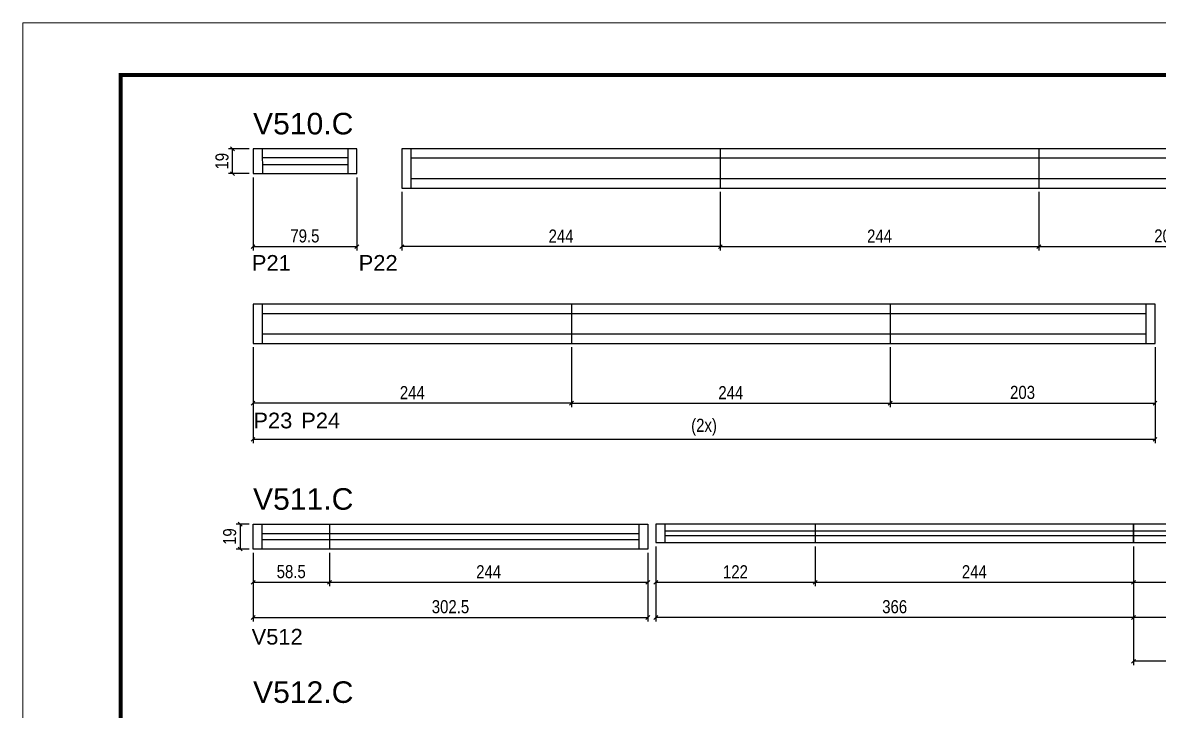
# Model space of a CAD drawing. Extents: x 3245 to 12416, y 917 to 10295.
# Drawn here: x 8014 to 8884, y 8332 to 8859 of the extents above; entities that cross this region are included whole.
import ezdxf

# ---------------------------------------------------------------- set-up
doc = ezdxf.new("R2010")
doc.units = 0
doc.linetypes.add('DASHED', pattern=[0.75, 0.5, -0.25])
for name, color, linetype in [('5', 5, 'Continuous'), ('COTA', 241, 'Continuous'), ('NOMENCLATURA', 7, 'Continuous'), ('Painéis', 200, 'Continuous'), ('SARR_2.2x7', 40, 'Continuous'), ('SARR_EDITAR', 141, 'Continuous')]:
    doc.layers.add(name, color=color, linetype=linetype)
doc.layers.add('Folhas', color=255, linetype='Continuous', lineweight=9)
doc.layers.add('SARRAFO DE PRESSAO', color=251, linetype='DASHED', lineweight=9)
doc.styles.add('COTA TECNICA', font='techl___.ttf', dxfattribs={"height": 10})
doc.styles.add('COTA TECNICA-50', font='techl___.ttf', dxfattribs={"height": 10})
doc.styles.get("Standard").update_dxf_attribs({"font": 'arial.ttf'})
doc.dimstyles.new('COTA PAINEL-50', dxfattribs={"dimtxt": 10, "dimasz": 3, "dimexe": 3, "dimexo": 3, "dimgap": 3, "dimtad": 1, "dimdec": 1, "dimzin": 12, "dimdsep": 46, "dimtxsty": 'COTA TECNICA-50', "dimblk1": 'OBLIQUE', "dimblk2": 'OBLIQUE', "dimsah": 1, "dimcen": 0.9, "dimclrd": 4, "dimclre": 4, "dimclrt": 240, "dimadec": 1, "dimazin": 3, "dimtfac": 1, "dimtdec": 1, "dimtmove": 0, "dimatfit": 3, "dimfxl": 1, "dimtolj": 1, "dimtzin": 12, "dimarcsym": 0})
doc.dimstyles.new('PAINEL', dxfattribs={"dimtxt": 10, "dimasz": 3, "dimexe": 3, "dimexo": 3, "dimgap": 3, "dimtad": 1, "dimdec": 1, "dimzin": 12, "dimdsep": 46, "dimtxsty": 'COTA TECNICA', "dimblk1": 'OBLIQUE', "dimblk2": 'OBLIQUE', "dimsah": 1, "dimcen": 0.9, "dimclrd": 4, "dimclre": 4, "dimclrt": 240, "dimadec": 1, "dimazin": 3, "dimtfac": 1, "dimtdec": 1, "dimtmove": 0, "dimatfit": 3, "dimfxl": 1, "dimtolj": 1, "dimtzin": 12, "dimarcsym": 0})

# ---------------------------------------------------------------- blocks, each defined once
blk = doc.blocks.new('9999999999')
at = {"layer": 'Folhas'}
blk.add_lwpolyline([(98138.98, 34190.21), (99623.98, 34190.21), (99623.98, 35240.21), (98138.98, 35240.21)], close=True, dxfattribs=at)
at = {"layer": 'Folhas', "color": 30, "const_width": 3}
blk.add_lwpolyline([(98213.98, 34230.21), (99583.98, 34230.21), (99583.98, 35200.21), (98213.98, 35200.21)], close=True, dxfattribs=at)
blk = doc.blocks.new('_Oblique')
at = {"color": 0, "linetype": 'ByBlock', "lineweight": -2}
blk.add_line((-0.5, -0.5), (0.5, 0.5), dxfattribs=at)
blk = doc.blocks.new('*D68')
at = {"layer": 'COTA', "color": 4, "linetype": 'ByBlock', "lineweight": -2, "transparency": 16777216}
for p, q in [((8190.28, 8740.13), (8190.28, 8684.25)), ((8269.78, 8740.13), (8269.78, 8684.25)), ((8190.28, 8687.25), (8269.78, 8687.25))]:
    blk.add_line(p, q, dxfattribs=at)
at = {"layer": 'Defpoints', "color": 0, "linetype": 'ByBlock', "transparency": 16777216}
for p in [(8190.28, 8743.13), (8269.78, 8743.13), (8269.78, 8687.25)]:
    blk.add_point(p, dxfattribs=at)
at = {"layer": 'COTA', "color": 4, "linetype": 'ByBlock', "lineweight": -2, "transparency": 16777216, "xscale": 3, "yscale": 3, "zscale": 3, "rotation": 180}
blk.add_blockref('_Oblique', (8190.28, 8687.25), dxfattribs=at)
at = {"layer": 'COTA', "color": 4, "linetype": 'ByBlock', "lineweight": -2, "transparency": 16777216, "xscale": 3, "yscale": 3, "zscale": 3}
blk.add_blockref('_Oblique', (8269.78, 8687.25), dxfattribs=at)
at = {"layer": 'COTA', "color": 240, "linetype": 'ByBlock', "transparency": 16777216, "insert": (8230.03, 8695.39), "char_height": 10, "attachment_point": 5, "style": 'COTA TECNICA-50'}
blk.add_mtext('\\A1;79.5', dxfattribs=at)
blk = doc.blocks.new('*D69')
at = {"layer": 'COTA', "color": 4, "linetype": 'ByBlock', "lineweight": -2, "transparency": 16777216}
for p, q in [((8304.25, 8729.13), (8304.25, 8684.25)), ((8548.25, 8729.13), (8548.25, 8684.25)), ((8548.25, 8687.25), (8304.25, 8687.25))]:
    blk.add_line(p, q, dxfattribs=at)
at = {"layer": 'Defpoints', "color": 0, "linetype": 'ByBlock', "transparency": 16777216}
for p in [(8304.25, 8732.13), (8548.25, 8732.13), (8304.25, 8687.25)]:
    blk.add_point(p, dxfattribs=at)
at = {"layer": 'COTA', "color": 4, "linetype": 'ByBlock', "lineweight": -2, "transparency": 16777216, "xscale": 3, "yscale": 3, "zscale": 3, "rotation": 180}
blk.add_blockref('_Oblique', (8304.25, 8687.25), dxfattribs=at)
at = {"layer": 'COTA', "color": 4, "linetype": 'ByBlock', "lineweight": -2, "transparency": 16777216, "xscale": 3, "yscale": 3, "zscale": 3}
blk.add_blockref('_Oblique', (8548.25, 8687.25), dxfattribs=at)
at = {"layer": 'COTA', "color": 240, "linetype": 'ByBlock', "transparency": 16777216, "insert": (8426.25, 8695.32), "char_height": 10, "attachment_point": 5, "style": 'COTA TECNICA-50'}
blk.add_mtext('\\A1;244', dxfattribs=at)
blk = doc.blocks.new('*D70')
at = {"layer": 'COTA', "color": 4, "linetype": 'ByBlock', "lineweight": -2, "transparency": 16777216}
for p, q in [((8548.25, 8729.13), (8548.25, 8684.25)), ((8792.25, 8729.13), (8792.25, 8684.25)), ((8548.25, 8687.25), (8792.25, 8687.25))]:
    blk.add_line(p, q, dxfattribs=at)
at = {"layer": 'Defpoints', "color": 0, "linetype": 'ByBlock', "transparency": 16777216}
for p in [(8548.25, 8732.13), (8792.25, 8732.13), (8792.25, 8687.25)]:
    blk.add_point(p, dxfattribs=at)
at = {"layer": 'COTA', "color": 4, "linetype": 'ByBlock', "lineweight": -2, "transparency": 16777216, "xscale": 3, "yscale": 3, "zscale": 3, "rotation": 180}
blk.add_blockref('_Oblique', (8548.25, 8687.25), dxfattribs=at)
at = {"layer": 'COTA', "color": 4, "linetype": 'ByBlock', "lineweight": -2, "transparency": 16777216, "xscale": 3, "yscale": 3, "zscale": 3}
blk.add_blockref('_Oblique', (8792.25, 8687.25), dxfattribs=at)
at = {"layer": 'COTA', "color": 240, "linetype": 'ByBlock', "transparency": 16777216, "insert": (8670.25, 8695.32), "char_height": 10, "attachment_point": 5, "style": 'COTA TECNICA-50'}
blk.add_mtext('\\A1;244', dxfattribs=at)
blk = doc.blocks.new('*D71')
at = {"layer": 'COTA', "color": 4, "linetype": 'ByBlock', "lineweight": -2, "transparency": 16777216}
for p, q in [((8792.25, 8729.13), (8792.25, 8684.25)), ((8997.75, 8729.13), (8997.75, 8684.25)), ((8792.25, 8687.25), (8997.75, 8687.25))]:
    blk.add_line(p, q, dxfattribs=at)
at = {"layer": 'Defpoints', "color": 0, "linetype": 'ByBlock', "transparency": 16777216}
for p in [(8792.25, 8732.13), (8997.75, 8732.13), (8997.75, 8687.25)]:
    blk.add_point(p, dxfattribs=at)
at = {"layer": 'COTA', "color": 4, "linetype": 'ByBlock', "lineweight": -2, "transparency": 16777216, "xscale": 3, "yscale": 3, "zscale": 3, "rotation": 180}
blk.add_blockref('_Oblique', (8792.25, 8687.25), dxfattribs=at)
at = {"layer": 'COTA', "color": 4, "linetype": 'ByBlock', "lineweight": -2, "transparency": 16777216, "xscale": 3, "yscale": 3, "zscale": 3}
blk.add_blockref('_Oblique', (8997.75, 8687.25), dxfattribs=at)
at = {"layer": 'COTA', "color": 240, "linetype": 'ByBlock', "transparency": 16777216, "insert": (8895, 8695.36), "char_height": 10, "attachment_point": 5, "style": 'COTA TECNICA-50'}
blk.add_mtext('\\A1;205.5', dxfattribs=at)
blk = doc.blocks.new('*D73')
at = {"layer": 'COTA', "color": 4, "linetype": 'ByBlock', "lineweight": -2, "transparency": 16777216}
for p, q in [((8190.28, 8610.16), (8190.28, 8564.35)), ((8434.28, 8610.16), (8434.28, 8564.35)), ((8434.28, 8567.35), (8190.28, 8567.35))]:
    blk.add_line(p, q, dxfattribs=at)
at = {"layer": 'Defpoints', "color": 0, "linetype": 'ByBlock', "transparency": 16777216}
for p in [(8190.28, 8613.16), (8434.28, 8613.16), (8190.28, 8567.35)]:
    blk.add_point(p, dxfattribs=at)
at = {"layer": 'COTA', "color": 4, "linetype": 'ByBlock', "lineweight": -2, "transparency": 16777216, "xscale": 3, "yscale": 3, "zscale": 3, "rotation": 180}
blk.add_blockref('_Oblique', (8190.28, 8567.35), dxfattribs=at)
at = {"layer": 'COTA', "color": 4, "linetype": 'ByBlock', "lineweight": -2, "transparency": 16777216, "xscale": 3, "yscale": 3, "zscale": 3}
blk.add_blockref('_Oblique', (8434.28, 8567.35), dxfattribs=at)
at = {"layer": 'COTA', "color": 240, "linetype": 'ByBlock', "transparency": 16777216, "insert": (8312.28, 8575.43), "char_height": 10, "attachment_point": 5, "style": 'COTA TECNICA-50'}
blk.add_mtext('\\A1;244', dxfattribs=at)
blk = doc.blocks.new('*D74')
at = {"layer": 'COTA', "color": 4, "linetype": 'ByBlock', "lineweight": -2, "transparency": 16777216}
for p, q in [((8434.28, 8610.16), (8434.28, 8564.35)), ((8678.28, 8610.16), (8678.28, 8564.35)), ((8434.28, 8567.35), (8678.28, 8567.35))]:
    blk.add_line(p, q, dxfattribs=at)
at = {"layer": 'Defpoints', "color": 0, "linetype": 'ByBlock', "transparency": 16777216}
for p in [(8434.28, 8613.16), (8678.28, 8613.16), (8678.28, 8567.35)]:
    blk.add_point(p, dxfattribs=at)
at = {"layer": 'COTA', "color": 4, "linetype": 'ByBlock', "lineweight": -2, "transparency": 16777216, "xscale": 3, "yscale": 3, "zscale": 3, "rotation": 180}
blk.add_blockref('_Oblique', (8434.28, 8567.35), dxfattribs=at)
at = {"layer": 'COTA', "color": 4, "linetype": 'ByBlock', "lineweight": -2, "transparency": 16777216, "xscale": 3, "yscale": 3, "zscale": 3}
blk.add_blockref('_Oblique', (8678.28, 8567.35), dxfattribs=at)
at = {"layer": 'COTA', "color": 240, "linetype": 'ByBlock', "transparency": 16777216, "insert": (8556.28, 8575.43), "char_height": 10, "attachment_point": 5, "style": 'COTA TECNICA-50'}
blk.add_mtext('\\A1;244', dxfattribs=at)
blk = doc.blocks.new('*D75')
at = {"layer": 'COTA', "color": 4, "linetype": 'ByBlock', "lineweight": -2, "transparency": 16777216}
for p, q in [((8678.28, 8610.16), (8678.28, 8564.35)), ((8881.28, 8610.16), (8881.28, 8564.35)), ((8678.28, 8567.35), (8881.28, 8567.35))]:
    blk.add_line(p, q, dxfattribs=at)
at = {"layer": 'Defpoints', "color": 0, "linetype": 'ByBlock', "transparency": 16777216}
for p in [(8678.28, 8613.16), (8881.28, 8613.16), (8881.28, 8567.35)]:
    blk.add_point(p, dxfattribs=at)
at = {"layer": 'COTA', "color": 4, "linetype": 'ByBlock', "lineweight": -2, "transparency": 16777216, "xscale": 3, "yscale": 3, "zscale": 3, "rotation": 180}
blk.add_blockref('_Oblique', (8678.28, 8567.35), dxfattribs=at)
at = {"layer": 'COTA', "color": 4, "linetype": 'ByBlock', "lineweight": -2, "transparency": 16777216, "xscale": 3, "yscale": 3, "zscale": 3}
blk.add_blockref('_Oblique', (8881.28, 8567.35), dxfattribs=at)
at = {"layer": 'COTA', "color": 240, "linetype": 'ByBlock', "transparency": 16777216, "insert": (8779.78, 8575.57), "char_height": 10, "attachment_point": 5, "style": 'COTA TECNICA-50'}
blk.add_mtext('\\A1;203', dxfattribs=at)
blk = doc.blocks.new('*D80')
at = {"color": 4, "lineweight": -2, "transparency": 16777216}
for p, q in [((8190.28, 8610.16), (8190.28, 8536.69)), ((8881.28, 8610.16), (8881.28, 8536.69)), ((8881.28, 8539.69), (8190.28, 8539.69))]:
    blk.add_line(p, q, dxfattribs=at)
at = {"layer": 'Defpoints', "color": 0, "transparency": 16777216}
for p in [(8190.28, 8613.16), (8881.28, 8613.16), (8190.28, 8539.69)]:
    blk.add_point(p, dxfattribs=at)
at = {"color": 4, "lineweight": -2, "transparency": 16777216, "xscale": 3, "yscale": 3, "zscale": 3, "rotation": 180}
blk.add_blockref('_Oblique', (8190.28, 8539.69), dxfattribs=at)
at = {"color": 4, "lineweight": -2, "transparency": 16777216, "xscale": 3, "yscale": 3, "zscale": 3}
blk.add_blockref('_Oblique', (8881.28, 8539.69), dxfattribs=at)
at = {"color": 240, "transparency": 16777216, "insert": (8535.78, 8548.91), "char_height": 10, "attachment_point": 5, "style": 'COTA TECNICA'}
blk.add_mtext('\\A1;(2x)', dxfattribs=at)
blk = doc.blocks.new('*D221')
at = {"layer": 'COTA', "color": 4, "linetype": 'ByBlock', "lineweight": -2, "transparency": 16777216}
for p, q in [((8190.3, 8452.7), (8190.3, 8400.25)), ((8492.78, 8452.7), (8492.78, 8400.25)), ((8190.3, 8403.25), (8492.78, 8403.25))]:
    blk.add_line(p, q, dxfattribs=at)
at = {"layer": 'Defpoints', "color": 0, "linetype": 'ByBlock', "transparency": 16777216}
for p in [(8190.3, 8455.7), (8492.78, 8455.7), (8492.78, 8403.25)]:
    blk.add_point(p, dxfattribs=at)
at = {"layer": 'COTA', "color": 4, "linetype": 'ByBlock', "lineweight": -2, "transparency": 16777216, "xscale": 3, "yscale": 3, "zscale": 3, "rotation": 180}
blk.add_blockref('_Oblique', (8190.3, 8403.25), dxfattribs=at)
at = {"layer": 'COTA', "color": 4, "linetype": 'ByBlock', "lineweight": -2, "transparency": 16777216, "xscale": 3, "yscale": 3, "zscale": 3}
blk.add_blockref('_Oblique', (8492.78, 8403.25), dxfattribs=at)
at = {"layer": 'COTA', "color": 240, "linetype": 'ByBlock', "transparency": 16777216, "insert": (8341.54, 8411.47), "char_height": 10, "attachment_point": 5, "style": 'COTA TECNICA-50'}
blk.add_mtext('\\A1;302.5', dxfattribs=at)
blk = doc.blocks.new('*D222')
at = {"layer": 'COTA', "color": 4, "linetype": 'ByBlock', "lineweight": -2, "transparency": 16777216}
for p, q in [((8190.3, 8452.7), (8190.3, 8427.22)), ((8248.78, 8452.7), (8248.78, 8427.22)), ((8190.3, 8430.22), (8248.78, 8430.22))]:
    blk.add_line(p, q, dxfattribs=at)
at = {"layer": 'Defpoints', "color": 0, "linetype": 'ByBlock', "transparency": 16777216}
for p in [(8190.3, 8455.7), (8248.78, 8455.7), (8248.78, 8430.22)]:
    blk.add_point(p, dxfattribs=at)
at = {"layer": 'COTA', "color": 4, "linetype": 'ByBlock', "lineweight": -2, "transparency": 16777216, "xscale": 3, "yscale": 3, "zscale": 3, "rotation": 180}
blk.add_blockref('_Oblique', (8190.3, 8430.22), dxfattribs=at)
at = {"layer": 'COTA', "color": 4, "linetype": 'ByBlock', "lineweight": -2, "transparency": 16777216, "xscale": 3, "yscale": 3, "zscale": 3}
blk.add_blockref('_Oblique', (8248.78, 8430.22), dxfattribs=at)
at = {"layer": 'COTA', "color": 240, "linetype": 'ByBlock', "transparency": 16777216, "insert": (8219.54, 8438.35), "char_height": 10, "attachment_point": 5, "style": 'COTA TECNICA-50'}
blk.add_mtext('\\A1;58.5', dxfattribs=at)
blk = doc.blocks.new('*D223')
at = {"layer": 'COTA', "color": 4, "linetype": 'ByBlock', "lineweight": -2, "transparency": 16777216}
for p, q in [((8248.78, 8452.7), (8248.78, 8427.22)), ((8492.78, 8452.7), (8492.78, 8427.22)), ((8248.78, 8430.22), (8492.78, 8430.22))]:
    blk.add_line(p, q, dxfattribs=at)
at = {"layer": 'Defpoints', "color": 0, "linetype": 'ByBlock', "transparency": 16777216}
for p in [(8248.78, 8455.7), (8492.78, 8455.7), (8492.78, 8430.22)]:
    blk.add_point(p, dxfattribs=at)
at = {"layer": 'COTA', "color": 4, "linetype": 'ByBlock', "lineweight": -2, "transparency": 16777216, "xscale": 3, "yscale": 3, "zscale": 3, "rotation": 180}
blk.add_blockref('_Oblique', (8248.78, 8430.22), dxfattribs=at)
at = {"layer": 'COTA', "color": 4, "linetype": 'ByBlock', "lineweight": -2, "transparency": 16777216, "xscale": 3, "yscale": 3, "zscale": 3}
blk.add_blockref('_Oblique', (8492.78, 8430.22), dxfattribs=at)
at = {"layer": 'COTA', "color": 240, "linetype": 'ByBlock', "transparency": 16777216, "insert": (8370.78, 8438.29), "char_height": 10, "attachment_point": 5, "style": 'COTA TECNICA-50'}
blk.add_mtext('\\A1;244', dxfattribs=at)
blk = doc.blocks.new('*D224')
at = {"color": 4, "lineweight": -2, "transparency": 16777216}
for p, q in [((8187.28, 8474.7), (8177.47, 8474.7)), ((8180.47, 8474.7), (8180.47, 8455.7)), ((8187.3, 8455.7), (8177.47, 8455.7))]:
    blk.add_line(p, q, dxfattribs=at)
at = {"layer": 'Defpoints', "color": 0, "transparency": 16777216}
for p in [(8190.28, 8474.7), (8180.47, 8455.7), (8190.3, 8455.7)]:
    blk.add_point(p, dxfattribs=at)
at = {"color": 4, "lineweight": -2, "transparency": 16777216, "xscale": 3, "yscale": 3, "zscale": 3}
for p, rotation in [((8180.47, 8474.7), 90), ((8180.47, 8455.7), 270)]:
    blk.add_blockref('_Oblique', p, dxfattribs=dict(at, rotation=rotation))
at = {"color": 240, "transparency": 16777216, "insert": (8172.38, 8465.2), "char_height": 10, "attachment_point": 5, "rotation": 90, "style": 'COTA TECNICA'}
blk.add_mtext('\\A1;19', dxfattribs=at)
blk = doc.blocks.new('*D218')
at = {"layer": 'COTA', "color": 4, "linetype": 'ByBlock', "lineweight": -2, "transparency": 16777216}
for p, q in [((8498.83, 8457.7), (8498.83, 8400.25)), ((8864.83, 8457.7), (8864.83, 8400.25)), ((8864.83, 8403.25), (8498.83, 8403.25))]:
    blk.add_line(p, q, dxfattribs=at)
at = {"layer": 'Defpoints', "color": 0, "linetype": 'ByBlock', "transparency": 16777216}
for p in [(8498.83, 8460.7), (8864.83, 8460.7), (8498.83, 8403.25)]:
    blk.add_point(p, dxfattribs=at)
at = {"layer": 'COTA', "color": 4, "linetype": 'ByBlock', "lineweight": -2, "transparency": 16777216, "xscale": 3, "yscale": 3, "zscale": 3, "rotation": 180}
blk.add_blockref('_Oblique', (8498.83, 8403.25), dxfattribs=at)
at = {"layer": 'COTA', "color": 4, "linetype": 'ByBlock', "lineweight": -2, "transparency": 16777216, "xscale": 3, "yscale": 3, "zscale": 3}
blk.add_blockref('_Oblique', (8864.83, 8403.25), dxfattribs=at)
at = {"layer": 'COTA', "color": 240, "linetype": 'ByBlock', "transparency": 16777216, "insert": (8681.83, 8411.47), "char_height": 10, "attachment_point": 5, "style": 'COTA TECNICA-50'}
blk.add_mtext('\\A1;366', dxfattribs=at)
blk = doc.blocks.new('*D225')
at = {"color": 4, "lineweight": -2, "transparency": 16777216}
for p, q in [((8498.83, 8457.7), (8498.83, 8427.22)), ((8620.83, 8457.7), (8620.83, 8427.22)), ((8498.83, 8430.22), (8620.83, 8430.22))]:
    blk.add_line(p, q, dxfattribs=at)
at = {"layer": 'Defpoints', "color": 0, "transparency": 16777216}
for p in [(8498.83, 8460.7), (8620.83, 8460.7), (8620.83, 8430.22)]:
    blk.add_point(p, dxfattribs=at)
at = {"color": 4, "lineweight": -2, "transparency": 16777216, "xscale": 3, "yscale": 3, "zscale": 3, "rotation": 180}
blk.add_blockref('_Oblique', (8498.83, 8430.22), dxfattribs=at)
at = {"color": 4, "lineweight": -2, "transparency": 16777216, "xscale": 3, "yscale": 3, "zscale": 3}
blk.add_blockref('_Oblique', (8620.83, 8430.22), dxfattribs=at)
at = {"color": 240, "transparency": 16777216, "insert": (8559.83, 8438.28), "char_height": 10, "attachment_point": 5, "style": 'COTA TECNICA'}
blk.add_mtext('\\A1;122', dxfattribs=at)
blk = doc.blocks.new('*D226')
at = {"color": 4, "lineweight": -2, "transparency": 16777216}
for p, q in [((8620.83, 8457.7), (8620.83, 8427.22)), ((8864.83, 8457.7), (8864.83, 8427.22)), ((8620.83, 8430.22), (8864.83, 8430.22))]:
    blk.add_line(p, q, dxfattribs=at)
at = {"layer": 'Defpoints', "color": 0, "transparency": 16777216}
for p in [(8620.83, 8460.7), (8864.83, 8460.7), (8864.83, 8430.22)]:
    blk.add_point(p, dxfattribs=at)
at = {"color": 4, "lineweight": -2, "transparency": 16777216, "xscale": 3, "yscale": 3, "zscale": 3, "rotation": 180}
blk.add_blockref('_Oblique', (8620.83, 8430.22), dxfattribs=at)
at = {"color": 4, "lineweight": -2, "transparency": 16777216, "xscale": 3, "yscale": 3, "zscale": 3}
blk.add_blockref('_Oblique', (8864.83, 8430.22), dxfattribs=at)
at = {"color": 240, "transparency": 16777216, "insert": (8742.83, 8438.29), "char_height": 10, "attachment_point": 5, "style": 'COTA TECNICA'}
blk.add_mtext('\\A1;244', dxfattribs=at)
blk = doc.blocks.new('*D219')
at = {"layer": 'COTA', "color": 4, "linetype": 'ByBlock', "lineweight": -2, "transparency": 16777216}
for p, q in [((8864.83, 8457.7), (8864.83, 8400.25)), ((9230.83, 8457.7), (9230.83, 8400.25)), ((9230.83, 8403.25), (8864.83, 8403.25))]:
    blk.add_line(p, q, dxfattribs=at)
at = {"layer": 'Defpoints', "color": 0, "linetype": 'ByBlock', "transparency": 16777216}
for p in [(8864.83, 8460.7), (9230.83, 8460.7), (8864.83, 8403.25)]:
    blk.add_point(p, dxfattribs=at)
at = {"layer": 'COTA', "color": 4, "linetype": 'ByBlock', "lineweight": -2, "transparency": 16777216, "xscale": 3, "yscale": 3, "zscale": 3, "rotation": 180}
blk.add_blockref('_Oblique', (8864.83, 8403.25), dxfattribs=at)
at = {"layer": 'COTA', "color": 4, "linetype": 'ByBlock', "lineweight": -2, "transparency": 16777216, "xscale": 3, "yscale": 3, "zscale": 3}
blk.add_blockref('_Oblique', (9230.83, 8403.25), dxfattribs=at)
at = {"layer": 'COTA', "color": 240, "linetype": 'ByBlock', "transparency": 16777216, "insert": (9047.83, 8411.47), "char_height": 10, "attachment_point": 5, "style": 'COTA TECNICA-50'}
blk.add_mtext('\\A1;366', dxfattribs=at)
blk = doc.blocks.new('*D227')
at = {"color": 4, "lineweight": -2, "transparency": 16777216}
for p, q in [((8864.83, 8457.7), (8864.83, 8427.22)), ((8986.83, 8457.7), (8986.83, 8427.22)), ((8864.83, 8430.22), (8986.83, 8430.22))]:
    blk.add_line(p, q, dxfattribs=at)
at = {"layer": 'Defpoints', "color": 0, "transparency": 16777216}
for p in [(8864.83, 8460.7), (8986.83, 8460.7), (8986.83, 8430.22)]:
    blk.add_point(p, dxfattribs=at)
at = {"color": 4, "lineweight": -2, "transparency": 16777216, "xscale": 3, "yscale": 3, "zscale": 3, "rotation": 180}
blk.add_blockref('_Oblique', (8864.83, 8430.22), dxfattribs=at)
at = {"color": 4, "lineweight": -2, "transparency": 16777216, "xscale": 3, "yscale": 3, "zscale": 3}
blk.add_blockref('_Oblique', (8986.83, 8430.22), dxfattribs=at)
at = {"color": 240, "transparency": 16777216, "insert": (8925.83, 8438.28), "char_height": 10, "attachment_point": 5, "style": 'COTA TECNICA'}
blk.add_mtext('\\A1;122', dxfattribs=at)
blk = doc.blocks.new('*D230')
at = {"color": 4, "lineweight": -2, "transparency": 16777216}
for p, q in [((8864.83, 8457.7), (8864.83, 8366.7)), ((9230.83, 8457.7), (9230.83, 8366.7)), ((9230.83, 8369.7), (8864.83, 8369.7))]:
    blk.add_line(p, q, dxfattribs=at)
at = {"layer": 'Defpoints', "color": 0, "transparency": 16777216}
for p in [(8864.83, 8460.7), (9230.83, 8460.7), (8864.83, 8369.7)]:
    blk.add_point(p, dxfattribs=at)
at = {"color": 4, "lineweight": -2, "transparency": 16777216, "xscale": 3, "yscale": 3, "zscale": 3, "rotation": 180}
blk.add_blockref('_Oblique', (8864.83, 8369.7), dxfattribs=at)
at = {"color": 4, "lineweight": -2, "transparency": 16777216, "xscale": 3, "yscale": 3, "zscale": 3}
blk.add_blockref('_Oblique', (9230.83, 8369.7), dxfattribs=at)
at = {"color": 240, "transparency": 16777216, "insert": (9047.83, 8378.92), "char_height": 10, "attachment_point": 5, "style": 'COTA TECNICA'}
blk.add_mtext('\\A1;(6x)', dxfattribs=at)
blk = doc.blocks.new('*D498')
at = {"layer": 'COTA', "color": 4, "lineweight": -2, "transparency": 16777216}
for p, q in [((8187.28, 8762.13), (8171.61, 8762.13)), ((8174.61, 8743.13), (8174.61, 8762.13)), ((8187.3, 8743.13), (8171.61, 8743.13))]:
    blk.add_line(p, q, dxfattribs=at)
at = {"layer": 'Defpoints', "color": 0, "transparency": 16777216}
for p in [(8174.61, 8762.13), (8190.28, 8762.13), (8190.3, 8743.13)]:
    blk.add_point(p, dxfattribs=at)
at = {"layer": 'COTA', "color": 4, "lineweight": -2, "transparency": 16777216, "xscale": 3, "yscale": 3, "zscale": 3}
for p, rotation in [((8174.61, 8762.13), 90), ((8174.61, 8743.13), 270)]:
    blk.add_blockref('_Oblique', p, dxfattribs=dict(at, rotation=rotation))
at = {"layer": 'COTA', "color": 240, "transparency": 16777216, "insert": (8166.52, 8752.63), "char_height": 10, "attachment_point": 5, "rotation": 90, "style": 'COTA TECNICA'}
blk.add_mtext('\\A1;19', dxfattribs=at)

msp = doc.modelspace()

# ---------------------------------------------------------------- linework, layer by layer
at = {"layer": 'Painéis', "linetype": 'Continuous'}
for p, q in [((8997.75, 8762.13), (8304.25, 8762.13)), ((8304.25, 8762.13), (8304.25, 8732.13)), ((8548.25, 8762.13), (8548.25, 8732.13)), ((8792.25, 8762.13), (8792.25, 8732.13)), ((8304.25, 8732.13), (8997.75, 8732.13)), ((8881.28, 8643.16), (8190.28, 8643.16)), ((8190.28, 8643.16), (8190.28, 8613.16)), ((8434.28, 8643.16), (8434.28, 8613.16)), ((8678.28, 8643.16), (8678.28, 8613.16)), ((8881.28, 8613.16), (8881.28, 8643.16)), ((8190.28, 8613.16), (8881.28, 8613.16)), ((8248.78, 8474.7), (8248.78, 8455.7)), ((8864.83, 8474.7), (8498.83, 8474.7)), ((8498.83, 8474.7), (8498.83, 8460.7)), ((8620.83, 8474.7), (8620.83, 8460.7)), ((8864.83, 8460.7), (8864.83, 8474.7)), ((9230.83, 8474.7), (8864.83, 8474.7)), ((8864.83, 8474.7), (8864.83, 8460.7)), ((8498.83, 8460.7), (8864.83, 8460.7)), ((8864.83, 8460.7), (9230.83, 8460.7))]:
    msp.add_line(p, q, dxfattribs=at)
for points in [[(8269.78, 8762.13), (8190.28, 8762.13), (8190.3, 8743.13), (8269.78, 8743.13)], [(8492.78, 8455.7), (8190.3, 8455.7), (8190.28, 8474.7), (8492.78, 8474.7)]]:
    msp.add_lwpolyline(points, close=True, dxfattribs=at)
at = {"layer": 'SARR_2.2x7', "linetype": 'Continuous'}
for p, q in [((8197.4, 8762.13), (8197.41, 8743.13)), ((8262.78, 8762.13), (8262.78, 8743.13)), ((8311.25, 8762.13), (8311.25, 8732.13)), ((8262.78, 8755.13), (8197.4, 8755.13)), ((8311.25, 8755.13), (8548.25, 8755.13)), ((8548.25, 8755.13), (8792.25, 8755.13)), ((8792.25, 8755.13), (8990.75, 8755.13)), ((8197.41, 8750.13), (8262.78, 8750.13)), ((8548.25, 8739.13), (8311.25, 8739.13)), ((8792.25, 8739.13), (8548.25, 8739.13)), ((8990.75, 8739.13), (8792.25, 8739.13)), ((8197.28, 8643.16), (8197.28, 8613.16)), ((8874.28, 8643.16), (8874.28, 8613.16)), ((8197.28, 8636.16), (8434.28, 8636.16)), ((8434.28, 8636.16), (8678.28, 8636.16)), ((8678.28, 8636.16), (8874.28, 8636.16)), ((8434.28, 8620.16), (8197.28, 8620.16)), ((8678.28, 8620.16), (8434.28, 8620.16)), ((8874.28, 8620.16), (8678.28, 8620.16)), ((8197.3, 8455.7), (8197.29, 8474.7)), ((8485.78, 8474.7), (8485.78, 8455.7)), ((8505.83, 8474.7), (8505.83, 8460.7)), ((8197.29, 8467.7), (8485.78, 8467.7)), ((8485.78, 8462.7), (8197.3, 8462.7))]:
    msp.add_line(p, q, dxfattribs=at)
at = {"layer": 'SARR_EDITAR', "linetype": 'Continuous'}
for p, q in [((8505.83, 8469.7), (8864.83, 8469.7)), ((8864.83, 8465.7), (8505.83, 8465.7)), ((8864.83, 8469.7), (9230.83, 8469.7)), ((9230.83, 8465.7), (8864.83, 8465.7))]:
    msp.add_line(p, q, dxfattribs=at)

# ---------------------------------------------------------------- block references
at = {"layer": 'SARRAFO DE PRESSAO', "color": 6, "linetype": 'ByBlock'}
msp.add_blockref('9999999999', (-90125.13, -26381.5), dxfattribs=at)

# ---------------------------------------------------------------- texts
at = {"layer": '5', "linetype": 'Continuous'}
for s, rotation, p in [('P21', 0.00004, (8189.38, 8668.81)), ('P22', 0.00004, (8271.23, 8668.81)), ('P23', 359.99996, (8190.56, 8548.11)), ('P24', 359.99996, (8227.19, 8548.11)), ('V512', 359.99996, (8189.21, 8382.55))]:
    msp.add_text(s, height=12, rotation=rotation, dxfattribs=at).set_placement(p)
at = {"layer": 'NOMENCLATURA', "linetype": 'Continuous'}
for s, p in [('V510.C', (8190.28, 8773.2)), ('V511.C', (8190.28, 8485.77)), ('V512.C', (8190.3, 8337.87))]:
    msp.add_text(s, height=16.5, dxfattribs=at).set_placement(p)

# ---------------------------------------------------------------- dimensions: what is measured, and where the dimension line sits
for base, p1, p2, text, picture, middle in [((8190.28, 8539.69), (8881.28, 8613.16), (8190.28, 8613.16), '(2x)', '*D80', (8535.78, 8548.91)), ((8864.83, 8369.7), (9230.83, 8460.7), (8864.83, 8460.7), '(6x)', '*D230', (9047.83, 8378.92))]:
    dim = msp.add_linear_dim(base=base, p1=p1, p2=p2, text=text, dimstyle='PAINEL')
    dim.commit()
    dim.dimension.update_dxf_attribs({"geometry": picture, "text_midpoint": middle})
dim = msp.add_linear_dim(base=(8180.47, 8455.7), p1=(8190.28, 8474.7), p2=(8190.3, 8455.7), angle=90, dimstyle='PAINEL')
dim.commit()
dim.dimension.update_dxf_attribs({"geometry": '*D224', "text_midpoint": (8172.38, 8465.2)})
for base, p1, p2, picture, middle in [((8620.83, 8430.22), (8498.83, 8460.7), (8620.83, 8460.7), '*D225', (8559.83, 8438.28)), ((8986.83, 8430.22), (8864.83, 8460.7), (8986.83, 8460.7), '*D227', (8925.83, 8438.28))]:
    dim = msp.add_linear_dim(base=base, p1=p1, p2=p2, dimstyle='PAINEL')
    dim.commit()
    dim.dimension.update_dxf_attribs({"geometry": picture, "text_midpoint": middle})
dim = msp.add_linear_dim(base=(8864.83, 8430.22), p1=(8620.83, 8460.7), p2=(8864.83, 8460.7), dimstyle='PAINEL', override={"dimtmove": 1})
dim.commit()
dim.dimension.update_dxf_attribs({"geometry": '*D226', "text_midpoint": (8742.83, 8438.29)})
at = {"layer": 'COTA'}
dim = msp.add_linear_dim(base=(8174.61, 8762.13), p1=(8190.3, 8743.13), p2=(8190.28, 8762.13), angle=90, dimstyle='PAINEL', dxfattribs=at)
dim.commit()
dim.dimension.update_dxf_attribs({"geometry": '*D498', "text_midpoint": (8166.52, 8752.63)})
at = {"layer": 'COTA', "linetype": 'ByBlock'}
for base, p1, p2, override, picture, middle in [((8269.78, 8687.25), (8190.28, 8743.13), (8269.78, 8743.13), {"dimarcsym": 1}, '*D68', (8230.03, 8695.39)), ((8792.25, 8687.25), (8548.25, 8732.13), (8792.25, 8732.13), {"dimarcsym": 1}, '*D70', (8670.25, 8695.32)), ((8997.75, 8687.25), (8792.25, 8732.13), (8997.75, 8732.13), {"dimarcsym": 1}, '*D71', (8895, 8695.36)), ((8678.28, 8567.35), (8434.28, 8613.16), (8678.28, 8613.16), {"dimarcsym": 1}, '*D74', (8556.28, 8575.43)), ((8881.28, 8567.35), (8678.28, 8613.16), (8881.28, 8613.16), {"dimarcsym": 1}, '*D75', (8779.78, 8575.57)), ((8492.78, 8403.25), (8190.3, 8455.7), (8492.78, 8455.7), {"dimarcsym": 1}, '*D221', (8341.54, 8411.47)), ((8248.78, 8430.22), (8190.3, 8455.7), (8248.78, 8455.7), {"dimarcsym": 1}, '*D222', (8219.54, 8438.35)), ((8492.78, 8430.22), (8248.78, 8455.7), (8492.78, 8455.7), {"dimtmove": 1, "dimarcsym": 1}, '*D223', (8370.78, 8438.29))]:
    dim = msp.add_linear_dim(base=base, p1=p1, p2=p2, dimstyle='COTA PAINEL-50', override=override, dxfattribs=at)
    dim.commit()
    dim.dimension.update_dxf_attribs({"geometry": picture, "text_midpoint": middle})
for base, p1, p2, picture, middle in [((8304.25, 8687.25), (8548.25, 8732.13), (8304.25, 8732.13), '*D69', (8426.25, 8695.32)), ((8190.28, 8567.35), (8434.28, 8613.16), (8190.28, 8613.16), '*D73', (8312.28, 8575.43)), ((8498.83, 8403.25), (8864.83, 8460.7), (8498.83, 8460.7), '*D218', (8681.83, 8411.47)), ((8864.83, 8403.25), (9230.83, 8460.7), (8864.83, 8460.7), '*D219', (9047.83, 8411.47))]:
    dim = msp.add_linear_dim(base=base, p1=p1, p2=p2, angle=180, dimstyle='COTA PAINEL-50', override={"dimarcsym": 1}, dxfattribs=at)
    dim.commit()
    dim.dimension.update_dxf_attribs({"geometry": picture, "text_midpoint": middle})

doc.saveas('drawing.dxf')
